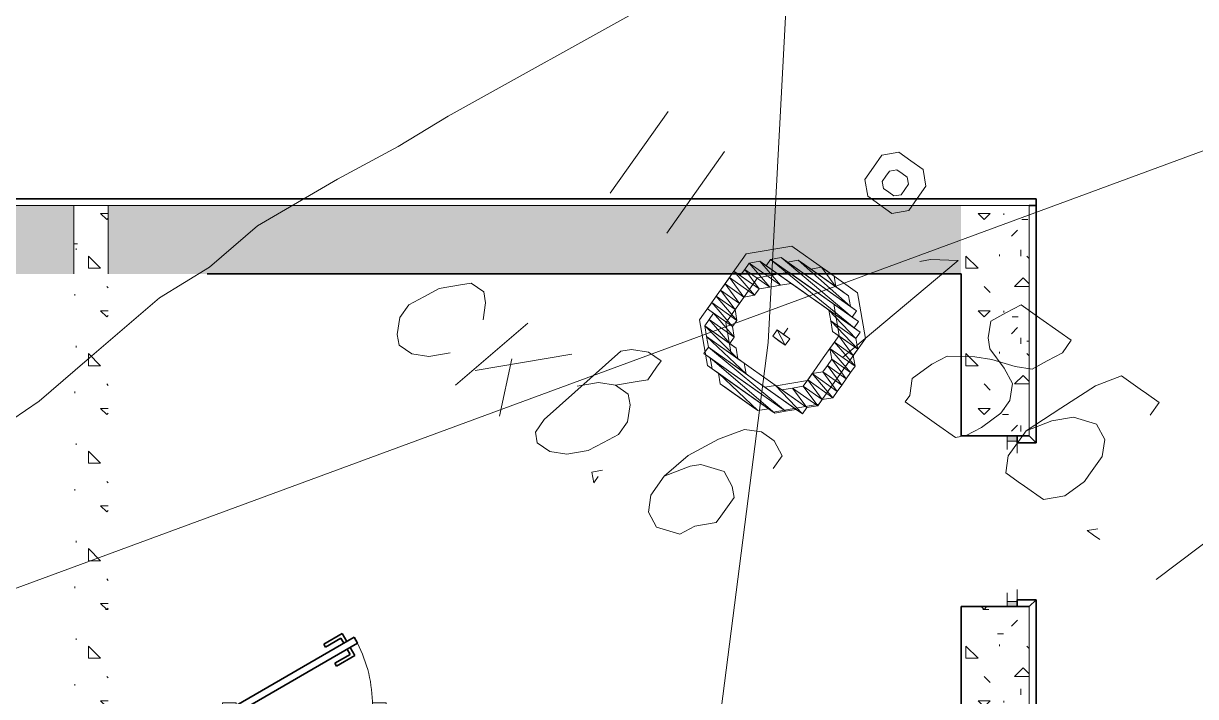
# Model space of a CAD drawing. Header units: millimetres. Extents: x -45570 to 57695, y -24100 to 57483.
# Drawn here: x 17336 to 24207, y 28922 to 32868 of the extents above; entities that cross this region are included whole.
import ezdxf

# ---------------------------------------------------------------- set-up
doc = ezdxf.new("R2010")
doc.units = ezdxf.units.MM
for name, color, linetype, lineweight in [('A-DOOR', 8, 'Continuous', 9), ('A-GLAZ', 8, 'Continuous', 9), ('A-WALL', 8, 'Continuous', 18), ('A-WALL-PATT', 8, 'Continuous', 9), ('НВК_ГП', 8, 'Continuous', 18), ('НВК_топо', 9, 'Continuous', 9)]:
    doc.layers.add(name, color=color, linetype=linetype, lineweight=lineweight)
pattern_1 = [(0, (0, 0), (571.5, 571.5), [71.437, -500.062]), (90, (0, 0), (-571.5, 571.5), [71.437, -500.062]), (135, (71.44, 0), (-571.501, 0), [101.028, -707.195]), (0, (71.44, 321.47), (571.5, 571.5), [71.437, -500.062]), (45, (107.16, 285.75), (0, 571.501), [50.514, -757.709]), (135, (107.16, 285.75), (-571.501, 0), [50.514, -757.709]), (0, (285.75, 464.34), (571.5, 571.5), [101.028, -470.472]), (45, (285.75, 464.34), (0, 571.501), [71.437, -736.786]), (135, (386.78, 464.34), (-571.501, 0), [71.437, -736.786]), (90, (392.9, 142.9), (-571.5, 571.5), [71.437, -500.062]), (45, (392.9, 142.88), (0, 571.501), [50.514, -757.709]), (135, (428.62, 178.6), (-571.501, 0), [50.514, -757.709]), (0, (71.44, 142.9), (571.5, 571.5), [35.719, -478.631]), (0, (500.06, 285.75), (571.5, 571.5), [35.719, -478.631]), (90, (321.47, 357.2), (-571.5, 571.5), [35.719, -478.631]), (135, (392.9, 35.7), (-571.501, 0), [50.514, -757.709]), (135, (142.88, 428.62), (-571.501, 0), [50.514, -757.709]), (45, (267.9, 187.52), (0, 571.501), [50.514, -757.709]), (90, (196.45, 71.44), (-571.5, 571.5), [8.93, -562.57]), (90, (223.24, 312.54), (-571.5, 571.5), [8.93, -562.57]), (90, (491.13, 410.77), (-571.5, 571.5), [8.93, -562.57]), (90, (500.06, 107.16), (-571.5, 571.5), [8.93, -562.57])]

# ---------------------------------------------------------------- blocks, each defined once
blk = doc.blocks.new('ТОПО')
at = {"layer": 'НВК_топо'}
for p, q in [((21886, 34456), (21702.3, 30997.2)), ((19825.9, 32324.9), (21007.1, 32979.9)), ((-1198.8, 22743.1), (24866.1, 32347.3)), ((19533.3, 32145.5), (19825.9, 32324.9)), ((20776.3, 31873.3), (21114.7, 32351.6)), ((19177.9, 31955.3), (19533.3, 32145.5)), ((21107.4, 31639), (21445.8, 32117.3)), ((18707.6, 31680.8), (19177.9, 31955.3)), ((18425.8, 31438.5), (18707.6, 31680.8)), ((21590.2, 31463), (21653, 31473.8)), ((21873.8, 31317.6), (21653, 31473.8)), ((21653, 31473.8), (21689.8, 31447.8)), ((21873.8, 31317.6), (21653, 31473.8)), ((21653, 31473.8), (21873.8, 31317.6)), ((21653, 31473.8), (21873.8, 31317.6)), ((21873.8, 31317.6), (21653, 31473.8)), ((21837, 31343.6), (21653, 31473.8)), ((21653, 31473.8), (21837, 31343.6)), ((21837, 31343.6), (21653, 31473.8)), ((21653, 31473.8), (21873.8, 31317.6)), ((21837, 31343.6), (21653, 31473.8)), ((21653, 31473.8), (21774.1, 31332.9)), ((21653, 31473.8), (21774.1, 31332.9)), ((21689.8, 31447.8), (21715.8, 31484.5)), ((21715.8, 31484.5), (21778.7, 31495.3)), ((22194.1, 31146.1), (21715.8, 31484.5)), ((22230.9, 31120.1), (21715.8, 31484.5)), ((21715.8, 31484.5), (22230.9, 31120.1)), ((22230.9, 31120.1), (21715.8, 31484.5)), ((21715.8, 31484.5), (22194.1, 31146.1)), ((22230.9, 31120.1), (21715.8, 31484.5)), ((21715.8, 31484.5), (22204.9, 31083.3)), ((21715.8, 31484.5), (22204.9, 31083.3)), ((22220.1, 31182.9), (21778.7, 31495.3)), ((21778.7, 31495.3), (21815.4, 31469.3)), ((22220.1, 31182.9), (21778.7, 31495.3)), ((21778.7, 31495.3), (22194.1, 31146.1)), ((21778.7, 31495.3), (22194.1, 31146.1)), ((21815.4, 31469.3), (21878.3, 31480)), ((22172.6, 31271.8), (21878.3, 31480)), ((21878.3, 31480), (21915.1, 31454)), ((22172.6, 31271.8), (21878.3, 31480)), ((21878.3, 31480), (22183.4, 31208.9)), ((21878.3, 31480), (22183.4, 31208.9)), ((22816.1, 31479), (22137.5, 30910.1)), ((22590.9, 31472.7), (22653.7, 31483.5)), ((22653.7, 31483.5), (22816.1, 31479)), ((18133.1, 31259.1), (18425.8, 31438.5)), ((21475.3, 31378.7), (21501.3, 31415.5)), ((21538.1, 31389.5), (21501.3, 31415.5)), ((21501.3, 31415.5), (21648.5, 31311.4)), ((21648.5, 31311.4), (21501.3, 31415.5)), ((21501.3, 31415.5), (21622.5, 31274.6)), ((21501.3, 31415.5), (21622.5, 31274.6)), ((21538.1, 31389.5), (21564.2, 31426.2)), ((21564.2, 31426.2), (21590.2, 31463)), ((21711.3, 31322.1), (21564.2, 31426.2)), ((21711.3, 31322.1), (21564.2, 31426.2)), ((21564.2, 31426.2), (21711.3, 31322.1)), ((21564.2, 31426.2), (21711.3, 31322.1)), ((21711.3, 31322.1), (21564.2, 31426.2)), ((21711.3, 31322.1), (21564.2, 31426.2)), ((21564.2, 31426.2), (21648.5, 31311.4)), ((21564.2, 31426.2), (21648.5, 31311.4)), ((21774.1, 31332.9), (21590.2, 31463)), ((21774.1, 31332.9), (21590.2, 31463)), ((21590.2, 31463), (21711.3, 31322.1)), ((21590.2, 31463), (21711.3, 31322.1)), ((22204.9, 31083.3), (21689.8, 31447.8)), ((21910.5, 31291.6), (21689.8, 31447.8)), ((21689.8, 31447.8), (21910.5, 31291.6)), ((21910.5, 31291.6), (21689.8, 31447.8)), ((21689.8, 31447.8), (21947.3, 31265.5)), ((21910.5, 31291.6), (21689.8, 31447.8)), ((21689.8, 31447.8), (21873.8, 31317.6)), ((21689.8, 31447.8), (21873.8, 31317.6)), ((22183.4, 31208.9), (21815.4, 31469.3)), ((22183.4, 31208.9), (21815.4, 31469.3)), ((21815.4, 31469.3), (22220.1, 31182.9)), ((21815.4, 31469.3), (22220.1, 31182.9)), ((22135.8, 31297.8), (21915.1, 31454)), ((21915.1, 31454), (21951.9, 31428)), ((22135.8, 31297.8), (21915.1, 31454)), ((21915.1, 31454), (22172.6, 31271.8)), ((21915.1, 31454), (22172.6, 31271.8)), ((21951.9, 31428), (22014.7, 31438.7)), ((22099, 31323.8), (21951.9, 31428)), ((22099, 31323.8), (21951.9, 31428)), ((21951.9, 31428), (22135.8, 31297.8)), ((21951.9, 31428), (22135.8, 31297.8)), ((22088.3, 31386.7), (22014.7, 31438.7)), ((22014.7, 31438.7), (22051.5, 31412.7)), ((22088.3, 31386.7), (22014.7, 31438.7)), ((22014.7, 31438.7), (22099, 31323.8)), ((22014.7, 31438.7), (22099, 31323.8)), ((22051.5, 31412.7), (22088.3, 31386.7)), ((19898.5, 31335), (19772.8, 31313.5)), ((19961.3, 31345.8), (19898.5, 31335)), ((20034.9, 31293.7), (19961.3, 31345.8)), ((21423.2, 31305.1), (21449.3, 31341.9)), ((21449.3, 31341.9), (21475.3, 31378.7)), ((21559.6, 31263.8), (21449.3, 31341.9)), ((21559.6, 31263.8), (21449.3, 31341.9)), ((21449.3, 31341.9), (21533.6, 31227)), ((21449.3, 31341.9), (21533.6, 31227)), ((21622.5, 31274.6), (21475.3, 31378.7)), ((21622.5, 31274.6), (21475.3, 31378.7)), ((21475.3, 31378.7), (21559.6, 31263.8)), ((21475.3, 31378.7), (21559.6, 31263.8)), ((21648.5, 31311.4), (21538.1, 31389.5)), ((21648.5, 31311.4), (21538.1, 31389.5)), ((21538.1, 31389.5), (21648.5, 31311.4)), ((21648.5, 31311.4), (21538.1, 31389.5)), ((21711.3, 31322.1), (21774.1, 31332.9)), ((21774.1, 31332.9), (21837, 31343.6)), ((21837, 31343.6), (21837, 31343.6)), ((21873.8, 31317.6), (21837, 31343.6)), ((22099, 31323.8), (22088.3, 31386.7)), ((19684, 31266), (19595.1, 31218.4)), ((19772.8, 31313.5), (19684, 31266)), ((20045.6, 31230.9), (20034.9, 31293.7)), ((21371.2, 31231.5), (21397.2, 31268.3)), ((21397.2, 31268.3), (21423.2, 31305.1)), ((21507.6, 31190.2), (21397.2, 31268.3)), ((21507.6, 31190.2), (21397.2, 31268.3)), ((21397.2, 31268.3), (21507.6, 31190.2)), ((21397.2, 31268.3), (21507.6, 31190.2)), ((21507.6, 31190.2), (21397.2, 31268.3)), ((21507.6, 31190.2), (21397.2, 31268.3)), ((21397.2, 31268.3), (21518.3, 31127.4)), ((21397.2, 31268.3), (21518.3, 31127.4)), ((21533.6, 31227), (21423.2, 31305.1)), ((21533.6, 31227), (21423.2, 31305.1)), ((21423.2, 31305.1), (21507.6, 31190.2)), ((21423.2, 31305.1), (21507.6, 31190.2)), ((21533.6, 31227), (21559.6, 31263.8)), ((21559.6, 31263.8), (21622.5, 31274.6)), ((21622.5, 31274.6), (21648.5, 31311.4)), ((21648.5, 31311.4), (21711.3, 31322.1)), ((21873.8, 31317.6), (21910.5, 31291.6)), ((21910.5, 31291.6), (21910.5, 31291.6)), ((21947.3, 31265.5), (21910.5, 31291.6)), ((22204.9, 31083.3), (21947.3, 31265.5)), ((21947.3, 31265.5), (22204.9, 31083.3)), ((21947.3, 31265.5), (22204.9, 31083.3)), ((21984.1, 31239.5), (21947.3, 31265.5)), ((22135.8, 31297.8), (22099, 31323.8)), ((22172.6, 31271.8), (22135.8, 31297.8)), ((22183.4, 31208.9), (22172.6, 31271.8)), ((17710.4, 30895.7), (18133.1, 31259.1)), ((19595.1, 31218.4), (19543, 31144.8)), ((20030.3, 31131.3), (20045.6, 31230.9)), ((21345.1, 31194.7), (21371.2, 31231.5)), ((21518.3, 31127.4), (21371.2, 31231.5)), ((21518.3, 31127.4), (21371.2, 31231.5)), ((21371.2, 31231.5), (21492.3, 31090.6)), ((21371.2, 31231.5), (21492.3, 31090.6)), ((21507.6, 31190.2), (21533.6, 31227)), ((22204.9, 31083.3), (21984.1, 31239.5)), ((22204.9, 31083.3), (21984.1, 31239.5)), ((21984.1, 31239.5), (22241.7, 31057.3)), ((21984.1, 31239.5), (22241.7, 31057.3)), ((22020.9, 31213.5), (21984.1, 31239.5)), ((22241.7, 31057.3), (22020.9, 31213.5)), ((22241.7, 31057.3), (22020.9, 31213.5)), ((22020.9, 31213.5), (22241.7, 31057.3)), ((22020.9, 31213.5), (22241.7, 31057.3)), ((22057.7, 31187.4), (22020.9, 31213.5)), ((22220.1, 31182.9), (22183.4, 31208.9)), ((23184, 31218.6), (23095.2, 31171.1)), ((23294.4, 31140.5), (23184, 31218.6)), ((19543, 31144.8), (19527.8, 31045.2)), ((21329.9, 31095.1), (21355.9, 31131.9)), ((21492.3, 31090.6), (21345.1, 31194.7)), ((21492.3, 31090.6), (21345.1, 31194.7)), ((21345.1, 31194.7), (21381.9, 31168.7)), ((21345.1, 31194.7), (21492.3, 31090.6)), ((21492.3, 31090.6), (21345.1, 31194.7)), ((21355.9, 31131.9), (21381.9, 31168.7)), ((21503, 31027.8), (21355.9, 31131.9)), ((21503, 31027.8), (21355.9, 31131.9)), ((21355.9, 31131.9), (21477, 30991)), ((21355.9, 31131.9), (21477, 30991)), ((21381.9, 31168.7), (21492.3, 31090.6)), ((21492.3, 31090.6), (21381.9, 31168.7)), ((21381.9, 31168.7), (21503, 31027.8)), ((21381.9, 31168.7), (21503, 31027.8)), ((21492.3, 31090.6), (21518.3, 31127.4)), ((21518.3, 31127.4), (21507.6, 31190.2)), ((22241.7, 31057.3), (22057.7, 31187.4)), ((22241.7, 31057.3), (22057.7, 31187.4)), ((22057.7, 31187.4), (22215.6, 31020.5)), ((22057.7, 31187.4), (22215.6, 31020.5)), ((22068.5, 31124.6), (22057.7, 31187.4)), ((22194.1, 31146.1), (22220.1, 31182.9)), ((22194.1, 31146.1), (22230.9, 31120.1)), ((23095.2, 31171.1), (23006.3, 31123.5)), ((23404.8, 31062.4), (23294.4, 31140.5)), ((20292.4, 31111.5), (19869.6, 30748.1)), ((21477, 30991), (21329.9, 31095.1)), ((21513.8, 30965), (21329.9, 31095.1)), ((21329.9, 31095.1), (21513.8, 30965)), ((21513.8, 30965), (21329.9, 31095.1)), ((21329.9, 31095.1), (21477, 30991)), ((21513.8, 30965), (21329.9, 31095.1)), ((21329.9, 31095.1), (21524.6, 30902.1)), ((21329.9, 31095.1), (21524.6, 30902.1)), ((21340.6, 31032.3), (21329.9, 31095.1)), ((21503, 31027.8), (21492.3, 31090.6)), ((21728.3, 31034), (21754.4, 31070.8)), ((21827.9, 31018.8), (21754.4, 31070.8)), ((21754.4, 31070.8), (21791.1, 31044.8)), ((21827.9, 31018.8), (21754.4, 31070.8)), ((21754.4, 31070.8), (21827.9, 31018.8)), ((21754.4, 31070.8), (21827.9, 31018.8)), ((21827.9, 31018.8), (21754.4, 31070.8)), ((21827.9, 31018.8), (21754.4, 31070.8)), ((21754.4, 31070.8), (21827.9, 31018.8)), ((21827.9, 31018.8), (21754.4, 31070.8)), ((21754.4, 31070.8), (21827.9, 31018.8)), ((21754.4, 31070.8), (21827.9, 31018.8)), ((21827.9, 31018.8), (21754.4, 31070.8)), ((21827.9, 31018.8), (21754.4, 31070.8)), ((21754.4, 31070.8), (21827.9, 31018.8)), ((21827.9, 31018.8), (21754.4, 31070.8)), ((21754.4, 31070.8), (21827.9, 31018.8)), ((21754.4, 31070.8), (21827.9, 31018.8)), ((21827.9, 31018.8), (21754.4, 31070.8)), ((21827.9, 31018.8), (21754.4, 31070.8)), ((21754.4, 31070.8), (21827.9, 31018.8)), ((21827.9, 31018.8), (21754.4, 31070.8)), ((21754.4, 31070.8), (21827.9, 31018.8)), ((21754.4, 31070.8), (21827.9, 31018.8)), ((21827.9, 31018.8), (21754.4, 31070.8)), ((21827.9, 31018.8), (21754.4, 31070.8)), ((21754.4, 31070.8), (21827.9, 31018.8)), ((21827.9, 31018.8), (21754.4, 31070.8)), ((21754.4, 31070.8), (21827.9, 31018.8)), ((21754.4, 31070.8), (21827.9, 31018.8)), ((21827.9, 31018.8), (21754.4, 31070.8)), ((21827.9, 31018.8), (21754.4, 31070.8)), ((21754.4, 31070.8), (21827.9, 31018.8)), ((21827.9, 31018.8), (21754.4, 31070.8)), ((21754.4, 31070.8), (21827.9, 31018.8)), ((21754.4, 31070.8), (21827.9, 31018.8)), ((21827.9, 31018.8), (21754.4, 31070.8)), ((21827.9, 31018.8), (21754.4, 31070.8)), ((21754.4, 31070.8), (21827.9, 31018.8)), ((21827.9, 31018.8), (21754.4, 31070.8)), ((21754.4, 31070.8), (21827.9, 31018.8)), ((21754.4, 31070.8), (21827.9, 31018.8)), ((21827.9, 31018.8), (21754.4, 31070.8)), ((21827.9, 31018.8), (21754.4, 31070.8)), ((21754.4, 31070.8), (21827.9, 31018.8)), ((21827.9, 31018.8), (21754.4, 31070.8)), ((21754.4, 31070.8), (21827.9, 31018.8)), ((21754.4, 31070.8), (21827.9, 31018.8)), ((21827.9, 31018.8), (21754.4, 31070.8)), ((21827.9, 31018.8), (21754.4, 31070.8)), ((21754.4, 31070.8), (21827.9, 31018.8)), ((21827.9, 31018.8), (21754.4, 31070.8)), ((21754.4, 31070.8), (21801.9, 30982)), ((21754.4, 31070.8), (21801.9, 30982)), ((21817.2, 31081.6), (21791.1, 31044.8)), ((21791.1, 31044.8), (21817.2, 31081.6)), ((21791.1, 31044.8), (21817.2, 31081.6)), ((21817.2, 31081.6), (21791.1, 31044.8)), ((21817.2, 31081.6), (21817.2, 31081.6)), ((21817.2, 31081.6), (21817.2, 31081.6)), ((21817.2, 31081.6), (21817.2, 31081.6)), ((21817.2, 31081.6), (21817.2, 31081.6)), ((21817.2, 31081.6), (21817.2, 31081.6)), ((21817.2, 31081.6), (21817.2, 31081.6)), ((21817.2, 31081.6), (21817.2, 31081.6)), ((21817.2, 31081.6), (21817.2, 31081.6)), ((21817.2, 31081.6), (21817.2, 31081.6)), ((22215.6, 31020.5), (22068.5, 31124.6)), ((22215.6, 31020.5), (22068.5, 31124.6)), ((22068.5, 31124.6), (22215.6, 31020.5)), ((22068.5, 31124.6), (22215.6, 31020.5)), ((22215.6, 31020.5), (22068.5, 31124.6)), ((22215.6, 31020.5), (22068.5, 31124.6)), ((22068.5, 31124.6), (22226.4, 30957.6)), ((22068.5, 31124.6), (22226.4, 30957.6)), ((22079.2, 31061.8), (22068.5, 31124.6)), ((22226.4, 30957.6), (22079.2, 31061.8)), ((22226.4, 30957.6), (22079.2, 31061.8)), ((22079.2, 31061.8), (22226.4, 30957.6)), ((22079.2, 31061.8), (22226.4, 30957.6)), ((22116, 31035.7), (22079.2, 31061.8)), ((22204.9, 31083.3), (22230.9, 31120.1)), ((22241.7, 31057.3), (22204.9, 31083.3)), ((22230.9, 31120.1), (22230.9, 31120.1)), ((23006.3, 31123.5), (22991, 31023.9)), ((23478.3, 31010.4), (23404.8, 31062.4)), ((19527.8, 31045.2), (19538.5, 30982.4)), ((21702.3, 30997.2), (19772.6, 16019.9)), ((21524.6, 30902.1), (21340.6, 31032.3)), ((21561.4, 30876.1), (21340.6, 31032.3)), ((21340.6, 31032.3), (21561.4, 30876.1)), ((21340.6, 31032.3), (21561.4, 30876.1)), ((21561.4, 30876.1), (21340.6, 31032.3)), ((21561.4, 30876.1), (21340.6, 31032.3)), ((21340.6, 31032.3), (21561.4, 30876.1)), ((21561.4, 30876.1), (21340.6, 31032.3)), ((21340.6, 31032.3), (21524.6, 30902.1)), ((21561.4, 30876.1), (21340.6, 31032.3)), ((21340.6, 31032.3), (21572.1, 30813.3)), ((21340.6, 31032.3), (21572.1, 30813.3)), ((21351.4, 30969.5), (21340.6, 31032.3)), ((21477, 30991), (21503, 31027.8)), ((21477, 30991), (21513.8, 30965)), ((21801.9, 30982), (21728.3, 31034)), ((21801.9, 30982), (21728.3, 31034)), ((21728.3, 31034), (21801.9, 30982)), ((21728.3, 31034), (21801.9, 30982)), ((21801.9, 30982), (21728.3, 31034)), ((21801.9, 30982), (21728.3, 31034)), ((21728.3, 31034), (21801.9, 30982)), ((21801.9, 30982), (21728.3, 31034)), ((21728.3, 31034), (21801.9, 30982)), ((21728.3, 31034), (21801.9, 30982)), ((21801.9, 30982), (21728.3, 31034)), ((21801.9, 30982), (21728.3, 31034)), ((21728.3, 31034), (21801.9, 30982)), ((21801.9, 30982), (21728.3, 31034)), ((21728.3, 31034), (21801.9, 30982)), ((21728.3, 31034), (21801.9, 30982)), ((21801.9, 30982), (21728.3, 31034)), ((21801.9, 30982), (21728.3, 31034)), ((21728.3, 31034), (21801.9, 30982)), ((21801.9, 30982), (21728.3, 31034)), ((21728.3, 31034), (21801.9, 30982)), ((21765.1, 31008), (21728.3, 31034)), ((21728.3, 31034), (21765.1, 31008)), ((21765.1, 31008), (21728.3, 31034)), ((21728.3, 31034), (21801.9, 30982)), ((21765.1, 31008), (21765.1, 31008)), ((21765.1, 31008), (21765.1, 31008)), ((21765.1, 31008), (21765.1, 31008)), ((21765.1, 31008), (21765.1, 31008)), ((21765.1, 31008), (21765.1, 31008)), ((21765.1, 31008), (21765.1, 31008)), ((21765.1, 31008), (21765.1, 31008)), ((21765.1, 31008), (21765.1, 31008)), ((21765.1, 31008), (21765.1, 31008)), ((21765.1, 31008), (21765.1, 31008)), ((21765.1, 31008), (21765.1, 31008)), ((21765.1, 31008), (21765.1, 31008)), ((21801.9, 30982), (21765.1, 31008)), ((21791.1, 31044.8), (21791.1, 31044.8)), ((21791.1, 31044.8), (21791.1, 31044.8)), ((21827.9, 31018.8), (21791.1, 31044.8)), ((21791.1, 31044.8), (21827.9, 31018.8)), ((21791.1, 31044.8), (21827.9, 31018.8)), ((21801.9, 30982), (21827.9, 31018.8)), ((21827.9, 31018.8), (21827.9, 31018.8)), ((21827.9, 31018.8), (21827.9, 31018.8)), ((21827.9, 31018.8), (21827.9, 31018.8)), ((21827.9, 31018.8), (21827.9, 31018.8)), ((21827.9, 31018.8), (21827.9, 31018.8)), ((21827.9, 31018.8), (21827.9, 31018.8)), ((21827.9, 31018.8), (21827.9, 31018.8)), ((21827.9, 31018.8), (21827.9, 31018.8)), ((22064, 30962.2), (22090, 30999)), ((22090, 30999), (22116, 31035.7)), ((22200.4, 30920.9), (22090, 30999)), ((22200.4, 30920.9), (22090, 30999)), ((22090, 30999), (22211.1, 30858)), ((22090, 30999), (22211.1, 30858)), ((22226.4, 30957.6), (22116, 31035.7)), ((22226.4, 30957.6), (22116, 31035.7)), ((22116, 31035.7), (22200.4, 30920.9)), ((22116, 31035.7), (22200.4, 30920.9)), ((22215.6, 31020.5), (22241.7, 31057.3)), ((22226.4, 30957.6), (22215.6, 31020.5)), ((22991, 31023.9), (23001.8, 30961.1)), ((23426.3, 30936.8), (23478.3, 31010.4)), ((19538.5, 30982.4), (19612.1, 30930.3)), ((19612.1, 30930.3), (19711.7, 30915)), ((19711.7, 30915), (19837.4, 30936.5)), ((20549.9, 30929.2), (19984.5, 30832.4)), ((20838, 30946.2), (20389.2, 30546.1)), ((20900.9, 30957), (20838, 30946.2)), ((21000.5, 30941.7), (20900.9, 30957)), ((21074, 30889.7), (21000.5, 30941.7)), ((21325.3, 30932.7), (21351.4, 30969.5)), ((21803.6, 30594.3), (21325.3, 30932.7)), ((21803.6, 30594.3), (21325.3, 30932.7)), ((21325.3, 30932.7), (21362.1, 30906.7)), ((21325.3, 30932.7), (21803.6, 30594.3)), ((21803.6, 30594.3), (21325.3, 30932.7)), ((21572.1, 30813.3), (21351.4, 30969.5)), ((21608.9, 30787.2), (21351.4, 30969.5)), ((21351.4, 30969.5), (21608.9, 30787.2)), ((21608.9, 30787.2), (21351.4, 30969.5)), ((21351.4, 30969.5), (21572.1, 30813.3)), ((21351.4, 30969.5), (21866.4, 30605)), ((21866.4, 30605), (21351.4, 30969.5)), ((21866.4, 30605), (21351.4, 30969.5)), ((21351.4, 30969.5), (21866.4, 30605)), ((21866.4, 30605), (21351.4, 30969.5)), ((21351.4, 30969.5), (21803.6, 30594.3)), ((21351.4, 30969.5), (21803.6, 30594.3)), ((21513.8, 30965), (21513.8, 30965)), ((21524.6, 30902.1), (21513.8, 30965)), ((21801.9, 30982), (21801.9, 30982)), ((21801.9, 30982), (21801.9, 30982)), ((21801.9, 30982), (21801.9, 30982)), ((22211.1, 30858), (22064, 30962.2)), ((22211.1, 30858), (22064, 30962.2)), ((22064, 30962.2), (22211.1, 30858)), ((22064, 30962.2), (22211.1, 30858)), ((22211.1, 30858), (22064, 30962.2)), ((22211.1, 30858), (22064, 30962.2)), ((22064, 30962.2), (22185.1, 30821.2)), ((22064, 30962.2), (22185.1, 30821.2)), ((22074.7, 30899.3), (22064, 30962.2)), ((22200.4, 30920.9), (22226.4, 30957.6)), ((22211.1, 30858), (22200.4, 30920.9)), ((23001.8, 30961.1), (23086.1, 30846.2)), ((23337.4, 30889.2), (23426.3, 30936.8)), ((17428.5, 30653.4), (17710.4, 30895.7)), ((20199, 30901.5), (20127.2, 30565.9)), ((20995.9, 30779.3), (21048, 30852.9)), ((21048, 30852.9), (21074, 30889.7)), ((21362.1, 30906.7), (21803.6, 30594.3)), ((21803.6, 30594.3), (21362.1, 30906.7)), ((21362.1, 30906.7), (21740.8, 30583.5)), ((21362.1, 30906.7), (21740.8, 30583.5)), ((21372.9, 30843.8), (21362.1, 30906.7)), ((21524.6, 30902.1), (21561.4, 30876.1)), ((21561.4, 30876.1), (21561.4, 30876.1)), ((21572.1, 30813.3), (21561.4, 30876.1)), ((22022.6, 30825.8), (22048.7, 30862.6)), ((22048.7, 30862.6), (22074.7, 30899.3)), ((22159.1, 30784.5), (22048.7, 30862.6)), ((22159.1, 30784.5), (22048.7, 30862.6)), ((22048.7, 30862.6), (22133, 30747.7)), ((22048.7, 30862.6), (22133, 30747.7)), ((22185.1, 30821.2), (22074.7, 30899.3)), ((22185.1, 30821.2), (22074.7, 30899.3)), ((22074.7, 30899.3), (22159.1, 30784.5)), ((22074.7, 30899.3), (22159.1, 30784.5)), ((22185.1, 30821.2), (22211.1, 30858)), ((22546.7, 30786.2), (22661.6, 30870.5)), ((22661.6, 30870.5), (22750.5, 30918.1)), ((22750.5, 30918.1), (22912.9, 30913.5)), ((22912.9, 30913.5), (23012.6, 30898.3)), ((23012.6, 30898.3), (23149, 30857)), ((23149, 30857), (23248.6, 30841.7)), ((23248.6, 30841.7), (23337.4, 30889.2)), ((21740.8, 30583.5), (21372.9, 30843.8)), ((21740.8, 30583.5), (21372.9, 30843.8)), ((21372.9, 30843.8), (21704, 30609.5)), ((21372.9, 30843.8), (21704, 30609.5)), ((21409.7, 30817.8), (21372.9, 30843.8)), ((21704, 30609.5), (21409.7, 30817.8)), ((21704, 30609.5), (21409.7, 30817.8)), ((21409.7, 30817.8), (21641.2, 30598.8)), ((21409.7, 30817.8), (21641.2, 30598.8)), ((21420.4, 30755), (21409.7, 30817.8)), ((21572.1, 30813.3), (21608.9, 30787.2)), ((21866.4, 30605), (21608.9, 30787.2)), ((21608.9, 30787.2), (21682.5, 30735.2)), ((21608.9, 30787.2), (21608.9, 30787.2)), ((21933.8, 30778.2), (21959.8, 30815)), ((21959.8, 30815), (22022.6, 30825.8)), ((22107, 30710.9), (21959.8, 30815)), ((22107, 30710.9), (21959.8, 30815)), ((21959.8, 30815), (22080.9, 30674.1)), ((21959.8, 30815), (22080.9, 30674.1)), ((22133, 30747.7), (22022.6, 30825.8)), ((22133, 30747.7), (22022.6, 30825.8)), ((22022.6, 30825.8), (22107, 30710.9)), ((22022.6, 30825.8), (22107, 30710.9)), ((22133, 30747.7), (22159.1, 30784.5)), ((22159.1, 30784.5), (22185.1, 30821.2)), ((22531.5, 30686.6), (22546.7, 30786.2)), ((23086.1, 30846.2), (23133.7, 30757.3)), ((23772.7, 30802.1), (23621, 30743.8)), ((23883, 30724), (23772.7, 30802.1)), ((20582.2, 30740.8), (20707.9, 30762.3)), ((20707.9, 30762.3), (20807.5, 30747)), ((20807.5, 30747), (20933.1, 30768.5)), ((20881, 30694.9), (20807.5, 30747)), ((20933.1, 30768.5), (20995.9, 30779.3)), ((21641.2, 30598.8), (21420.4, 30755)), ((21641.2, 30598.8), (21420.4, 30755)), ((21420.4, 30755), (21604.4, 30624.8)), ((21420.4, 30755), (21604.4, 30624.8)), ((21457.2, 30728.9), (21420.4, 30755)), ((21604.4, 30624.8), (21457.2, 30728.9)), ((21457.2, 30728.9), (21494, 30702.9)), ((21567.6, 30650.8), (21457.2, 30728.9)), ((21457.2, 30728.9), (21604.4, 30624.8)), ((21567.6, 30650.8), (21457.2, 30728.9)), ((21682.5, 30735.2), (21745.3, 30745.9)), ((21903.2, 30579), (21682.5, 30735.2)), ((21903.2, 30579), (21682.5, 30735.2)), ((21682.5, 30735.2), (21866.4, 30605)), ((21682.5, 30735.2), (21866.4, 30605)), ((21929.3, 30615.8), (21745.3, 30745.9)), ((21745.3, 30745.9), (21782.1, 30719.9)), ((21929.3, 30615.8), (21745.3, 30745.9)), ((21745.3, 30745.9), (21903.2, 30579)), ((21745.3, 30745.9), (21903.2, 30579)), ((21782.1, 30719.9), (21844.9, 30730.7)), ((21929.3, 30615.8), (21782.1, 30719.9)), ((21929.3, 30615.8), (21782.1, 30719.9)), ((21782.1, 30719.9), (21929.3, 30615.8)), ((21782.1, 30719.9), (21929.3, 30615.8)), ((21929.3, 30615.8), (21782.1, 30719.9)), ((21929.3, 30615.8), (21782.1, 30719.9)), ((21782.1, 30719.9), (21929.3, 30615.8)), ((21782.1, 30719.9), (21929.3, 30615.8)), ((21844.9, 30730.7), (21907.7, 30741.4)), ((21992.1, 30626.5), (21844.9, 30730.7)), ((21992.1, 30626.5), (21844.9, 30730.7)), ((21844.9, 30730.7), (21929.3, 30615.8)), ((21844.9, 30730.7), (21929.3, 30615.8)), ((21907.7, 30741.4), (21933.8, 30778.2)), ((22018.1, 30663.3), (21907.7, 30741.4)), ((22018.1, 30663.3), (21907.7, 30741.4)), ((21907.7, 30741.4), (22018.1, 30663.3)), ((21907.7, 30741.4), (22018.1, 30663.3)), ((22018.1, 30663.3), (21907.7, 30741.4)), ((22018.1, 30663.3), (21907.7, 30741.4)), ((21907.7, 30741.4), (21992.1, 30626.5)), ((21907.7, 30741.4), (21992.1, 30626.5)), ((22080.9, 30674.1), (21933.8, 30778.2)), ((22080.9, 30674.1), (21933.8, 30778.2)), ((21933.8, 30778.2), (22018.1, 30663.3)), ((21933.8, 30778.2), (22018.1, 30663.3)), ((22107, 30710.9), (22133, 30747.7)), ((23133.7, 30757.3), (23118.4, 30657.7)), ((23621, 30743.8), (23417.3, 30611.9)), ((23919.8, 30698), (23883, 30724)), ((17109.9, 30437.2), (17428.5, 30653.4)), ((20891.8, 30632.1), (20881, 30694.9)), ((21494, 30702.9), (21567.6, 30650.8)), ((21494, 30702.9), (21567.6, 30650.8)), ((21530.8, 30676.9), (21494, 30702.9)), ((21567.6, 30650.8), (21530.8, 30676.9)), ((21604.4, 30624.8), (21567.6, 30650.8)), ((21992.1, 30626.5), (22018.1, 30663.3)), ((22018.1, 30663.3), (22080.9, 30674.1)), ((22080.9, 30674.1), (22107, 30710.9)), ((22505.4, 30649.8), (22531.5, 30686.6)), ((22579, 30597.7), (22505.4, 30649.8)), ((23118.4, 30657.7), (23066.3, 30584.1)), ((23993.4, 30645.9), (23919.8, 30698)), ((23941.3, 30572.3), (23993.4, 30645.9)), ((20876.5, 30532.5), (20891.8, 30632.1)), ((21604.4, 30624.8), (21641.2, 30598.8)), ((21641.2, 30598.8), (21704, 30609.5)), ((21704, 30609.5), (21740.8, 30583.5)), ((21740.8, 30583.5), (21803.6, 30594.3)), ((21803.6, 30594.3), (21866.4, 30605)), ((21866.4, 30605), (21903.2, 30579)), ((21866.4, 30605), (21866.4, 30605)), ((21903.2, 30579), (21929.3, 30615.8)), ((21929.3, 30615.8), (21992.1, 30626.5)), ((22689.4, 30519.6), (22579, 30597.7)), ((23066.3, 30584.1), (22951.4, 30499.8)), ((23417.3, 30611.9), (23213.5, 30480)), ((20363.2, 30509.3), (20337.1, 30472.5)), ((20389.2, 30546.1), (20363.2, 30509.3)), ((20824.5, 30458.9), (20876.5, 30532.5)), ((22799.8, 30441.5), (22689.4, 30519.6)), ((23365.2, 30538.3), (23213.5, 30480)), ((23490.8, 30559.8), (23365.2, 30538.3)), ((23627.2, 30518.5), (23490.8, 30559.8)), ((23674.8, 30429.7), (23627.2, 30518.5)), ((20337.1, 30472.5), (20347.9, 30409.7)), ((20735.6, 30411.4), (20824.5, 30458.9)), ((21563.1, 30488.4), (21411.4, 30430.1)), ((21662.7, 30473.1), (21563.1, 30488.4)), ((21736.3, 30421.1), (21662.7, 30473.1)), ((22862.6, 30452.3), (22799.8, 30441.5)), ((22951.4, 30499.8), (22862.6, 30452.3)), ((23213.5, 30480), (23109.4, 30332.9)), ((20347.9, 30409.7), (20421.5, 30357.6)), ((20646.7, 30363.8), (20735.6, 30411.4)), ((21411.4, 30430.1), (21233.7, 30335)), ((21783.8, 30332.2), (21736.3, 30421.1)), ((23659.5, 30330), (23674.8, 30429.7)), ((20421.5, 30357.6), (20521.1, 30342.3)), ((20521.1, 30342.3), (20646.7, 30363.8)), ((21233.7, 30335), (21092.8, 30213.9)), ((21731.8, 30258.6), (21783.8, 30332.2)), ((23109.4, 30332.9), (23094.1, 30233.2)), ((23581.4, 30219.7), (23659.5, 30330)), ((20731.1, 30248.9), (20668.3, 30238.2)), ((20668.3, 30238.2), (20679, 30175.3)), ((21244.4, 30272.2), (21092.8, 30213.9)), ((21307.3, 30282.9), (21244.4, 30272.2)), ((21443.7, 30241.6), (21307.3, 30282.9)), ((21491.2, 30152.8), (21443.7, 30241.6)), ((23094.1, 30233.2), (23167.7, 30181.2)), ((20679, 30175.3), (20705.1, 30212.1)), ((21092.8, 30213.9), (21014.7, 30103.5)), ((23167.7, 30181.2), (23204.5, 30155.1)), ((23440.5, 30098.6), (23555.4, 30182.9)), ((23555.4, 30182.9), (23581.4, 30219.7)), ((21014.7, 30103.5), (20999.4, 30003.9)), ((21502, 30089.9), (21491.2, 30152.8)), ((23204.5, 30155.1), (23314.8, 30077)), ((23314.8, 30077), (23440.5, 30098.6)), ((24692.4, 30151.3), (23977.1, 29608.4)), ((21423.9, 29979.6), (21502, 30089.9)), ((20999.4, 30003.9), (21046.9, 29915)), ((21397.8, 29942.8), (21423.9, 29979.6)), ((21046.9, 29915), (21183.3, 29873.7)), ((21183.3, 29873.7), (21272.2, 29921.3)), ((21272.2, 29921.3), (21397.8, 29942.8)), ((23635.2, 29905.6), (23572.4, 29894.8)), ((23572.4, 29894.8), (23609.2, 29868.8)), ((23609.2, 29868.8), (23646, 29842.7))]:
    blk.add_line(p, q, dxfattribs=at)
for points in [[(22538.5, 32061.9), (22467.3, 32112.2), (22368.9, 32095.4), (22318.6, 32024.3)], [(22318.6, 32024.3), (22268.3, 31953.1), (22285.1, 31854.7), (22356.2, 31804.4)], [(22576.1, 31842), (22626.4, 31913.1), (22609.6, 32011.6), (22538.5, 32061.9)], [(22392.2, 31972.2), (22370.6, 31941.7), (22377.8, 31899.5), (22408.3, 31878)], [(22486.4, 31988.3), (22455.9, 32009.9), (22413.7, 32002.7), (22392.2, 31972.2)], [(22502.5, 31894.1), (22524.1, 31924.6), (22516.9, 31966.8), (22486.4, 31988.3)], [(22408.3, 31878), (22438.8, 31856.4), (22481, 31863.6), (22502.5, 31894.1)], [(22356.2, 31804.4), (22427.3, 31754), (22525.8, 31770.9), (22576.1, 31842)], [(22033.1, 31425.7), (21840, 31562.3), (21572.8, 31516.5), (21436.3, 31323.5)], [(21955, 31315.4), (21822.9, 31408.8), (21640.1, 31377.5), (21546.6, 31245.4)], [(22135.3, 30828.9), (22271.9, 31021.9), (22226.1, 31289.1), (22033.1, 31425.7)], [(21436.3, 31323.5), (21299.7, 31130.5), (21345.4, 30863.3), (21538.4, 30726.7)], [(22024.9, 30907), (22118.4, 31039.1), (22087.1, 31221.9), (21955, 31315.4)], [(21546.6, 31245.4), (21453.2, 31113.3), (21484.5, 30930.5), (21616.5, 30837.1)], [(21616.5, 30837.1), (21748.6, 30743.6), (21931.4, 30774.9), (22024.9, 30907)], [(21538.4, 30726.7), (21731.5, 30590.1), (21998.7, 30635.9), (22135.3, 30828.9)]]:
    blk.add_lwpolyline(points, dxfattribs=at)
blk = doc.blocks.new('INT 19 Дверь межкомнатная одностворчатая - 900 х 2370 _800_ Глухое П-НАР-2633360-Планировочное решение')
at = {"layer": 'A-DOOR', "lineweight": 35}
for p, q in [((292.8, 495), (-400, 95)), ((222, 517.6), (113.8, 455.1)), ((123.8, 437.8), (214.7, 490.3)), ((214.7, 490.3), (232.2, 460)), ((249.5, 470), (222, 517.6)), ((312.8, 460.4), (292.8, 495)), ((-380, 60.4), (312.8, 460.4)), ((113.8, 455.1), (123.8, 437.8)), ((252.2, 425.4), (269.7, 395)), ((297, 387.7), (269.5, 435.4)), ((269.7, 395), (178.8, 342.5)), ((188.8, 325.2), (297, 387.7)), ((178.8, 342.5), (188.8, 325.2)), ((-400, 95), (-380, 60.4))]:
    blk.add_line(p, q, dxfattribs=at)
at = {"layer": 'A-DOOR'}
for p, q in [((-400, 110), (-480, 110)), ((-480, 110), (-480, 95)), ((-480, 95), (-400, 95)), ((-400, 95), (-450, 95)), ((-450, 95), (-450, 75)), ((-400, 95), (-400, 110)), ((-400, 20), (-400, 95)), ((480, 110), (400, 110)), ((400, 110), (400, 95)), ((400, 95), (480, 95)), ((450, 95), (400, 95)), ((400, 95), (400, 20)), ((450, 75), (450, 95)), ((480, 95), (480, 110)), ((-435, 20), (-450, 20)), ((-450, 20), (-400, 20)), ((-435, -95), (-435, 20)), ((400, 20), (450, 20)), ((450, 20), (435, 20)), ((435, 20), (435, -95)), ((-435, -95), (-515, -95)), ((-515, -95), (-515, -110)), ((-515, -110), (-435, -110)), ((-450, -75), (-450, -95)), ((-450, -95), (-435, -95)), ((-435, -110), (-435, -95)), ((435, -95), (450, -95)), ((515, -95), (435, -95)), ((435, -95), (435, -110)), ((435, -110), (515, -110)), ((450, -95), (450, -75)), ((515, -110), (515, -95))]:
    blk.add_line(p, q, dxfattribs=at)
blk.add_arc((-400, 95), 800, 360, 27.12701, dxfattribs=at)
blk = doc.blocks.new('INT 20 Окно Прямоугольник 1ст - INT 20 Окно Прямоугольник 1ст 800-2750h-2859604-Планировочное решение')
at = {"layer": 'A-GLAZ'}
h = blk.add_hatch(color=256, dxfattribs=at)
h.paths.add_polyline_path([(500, 130), (470, 130), (470, 70), (500, 70)])
h.paths.add_polyline_path([(-470, 70), (-470, 130), (-500, 130), (-500, 70)])
for p, q in [((-500, 70), (-470, 70)), ((-470, 130), (-470, 70)), ((-470, 70), (-420, 70)), ((-400, 130), (-460, 130)), ((460, 130), (400, 130)), ((420, 70), (470, 70)), ((470, 70), (470, 130)), ((470, 70), (500, 70))]:
    blk.add_line(p, q, dxfattribs=at)
blk = doc.blocks.new('INT 20 Откосы окон снаружи Прямоугольник - INT 20 Откосы окон снаружи Прямоугольник-2855585-Планировочное решение')
at = {"layer": 'A-WALL', "lineweight": 35}
for p, q in [((-476.7, 30), (-516.7, -10)), ((-476.7, -80), (-476.7, 30)), ((483.3, -10), (443.3, 30)), ((443.3, 30), (443.3, -80)), ((-516.7, -10), (-516.7, -80)), ((483.3, -80), (483.3, -10)), ((-516.7, -80), (-476.7, -80)), ((443.3, -80), (483.3, -80))]:
    blk.add_line(p, q, dxfattribs=at)
blk = doc.blocks.new('БАНЯ_АР')
at = {"layer": 'A-WALL-PATT', "lineweight": 9}
h = blk.add_hatch(dxfattribs=at)
h.set_pattern_fill('FP_1', color=256, style=0, pattern_type=2)
h.set_pattern_definition(pattern_1)
h.paths.add_polyline_path([(14393, 11072.6), (17868.2, 11072.6), (17868.2, 11472.6), (12868.2, 11472.6), (12868.2, 11072.6), (14315, 11072.6)])
h.paths.add_polyline_path([(12668.2, 11072.6), (12668.2, 11472.6), (7568.2, 11472.6), (7568.2, 11072.6), (12598, 11072.6)])
h.paths.add_polyline_path([(4218.2, 11072.6), (4218.2, 11472.6), (1968.2, 11472.6), (1968.2, 11072.6), (4068.2, 11072.6)])
h = blk.add_hatch(dxfattribs=at)
h.set_pattern_fill('FP_1', color=256, style=0, pattern_type=2)
h.set_pattern_definition(pattern_1)
h.paths.add_polyline_path([(12868.2, 6472.6), (12868.2, 7022.6), (12668.2, 7022.6), (12668.2, 6472.6)])
h.paths.add_polyline_path([(12668.2, 8022.6), (12868.2, 8022.6), (12868.2, 11472.6), (12668.2, 11472.6), (12668.2, 8072.6)])
h = blk.add_hatch(dxfattribs=at)
h.set_pattern_fill('FP_1', color=256, style=0, pattern_type=2)
h.set_pattern_definition(pattern_1)
h.paths.add_polyline_path([(17868.2, 4872.6), (18268.2, 4872.6), (18268.2, 6572.6), (17868.2, 6572.6), (17868.2, 5000.2)])
h.paths.add_polyline_path([(17868.2, 8372.6), (18268.2, 8372.6), (18268.2, 9122.6), (17868.2, 9122.6), (17868.2, 8522.6)])
h.paths.add_polyline_path([(17868.2, 10122.6), (18268.2, 10122.6), (18268.2, 11472.6), (17868.2, 11472.6), (17868.2, 10124.4)])
at = {"layer": 'A-WALL', "lineweight": 35}
for p, q in [((5428.2, 11512.6), (18308.2, 11512.6)), ((18308.2, 10082.6), (18308.2, 11512.6)), ((18268.2, 11472.6), (18308.2, 11472.6)), ((17868.2, 11072.6), (13448.2, 11072.6)), ((17868.2, 11072.6), (17868.2, 10122.6)), ((18268.2, 10122.6), (17868.2, 10122.6)), ((18308.2, 10082.6), (18268.2, 10122.6)), ((18308.2, 9162.6), (18268.2, 9122.6)), ((18308.2, 7832.6), (18308.2, 9162.6)), ((17868.2, 9122.6), (17868.2, 8522.6)), ((18268.2, 9122.6), (17868.2, 9122.6))]:
    blk.add_line(p, q, dxfattribs=at)
at = {"layer": 'A-WALL'}
for p, q in [((7368.2, 11472.6), (18268.2, 11472.6)), ((12668.2, 11472.6), (12668.2, 11072.6)), ((12868.2, 11472.6), (12868.2, 11072.6)), ((18268.2, 10122.6), (18268.2, 11472.6)), ((18268.2, 8372.6), (18268.2, 9122.6))]:
    blk.add_line(p, q, dxfattribs=at)
at = {"layer": 'A-DOOR', "lineweight": 35}
blk.add_blockref('INT 19 Дверь межкомнатная одностворчатая - 900 х 2370 _800_ Глухое П-НАР-2633360-Планировочное решение', (14018.2, 8447.6), dxfattribs=at)
at = {"layer": 'A-GLAZ', "rotation": 269.9999999999999}
blk.add_blockref('INT 20 Окно Прямоугольник 1ст - INT 20 Окно Прямоугольник 1ст 800-2750h-2859604-Планировочное решение', (18068.2, 9622.6), dxfattribs=at)
at = {"layer": 'A-WALL', "rotation": 269.9999999999999}
blk.add_blockref('INT 20 Откосы окон снаружи Прямоугольник - INT 20 Откосы окон снаружи Прямоугольник-2855585-Планировочное решение', (18278.2, 9605.9), dxfattribs=at)

msp = doc.modelspace()

# ---------------------------------------------------------------- block references
at = {"layer": 'НВК_ГП'}
msp.add_blockref('БАНЯ_АР', (4964, 20327), dxfattribs=at)
at = {"layer": 'НВК_топо'}
msp.add_blockref('ТОПО', (0, 0), dxfattribs=at)

doc.saveas('drawing.dxf')
